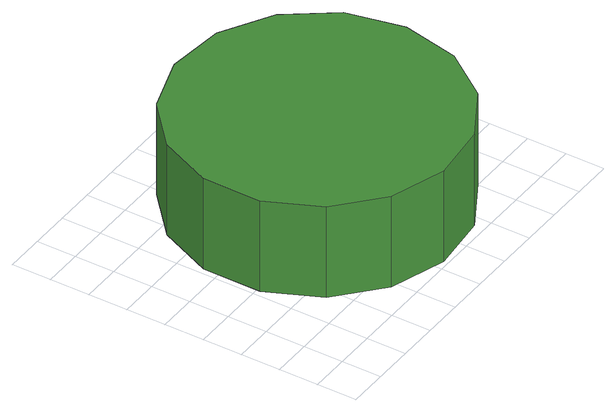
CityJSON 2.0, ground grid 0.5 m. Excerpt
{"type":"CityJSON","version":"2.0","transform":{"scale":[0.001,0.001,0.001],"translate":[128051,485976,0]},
"CityObjects":{
"tree1":{"type":"SolitaryVegetationObject","attributes":{"function":"something"},"geometry":[{"type":"MultiSurface","lod":"1","boundaries":[[[0,1,2,3,4,5,6,7,8,9,10,11,12,13,14]],[[15,16,17,18,19,20,21,22,23,24,25,26,27,28,29]],[[0,29,28,1]],[[1,28,27,2]],[[2,27,26,3]],[[3,26,25,4]],[[4,25,24,5]],[[5,24,23,6]],[[6,23,22,7]],[[7,22,21,8]],[[8,21,20,9]],[[9,20,19,10]],[[10,19,18,11]],[[11,18,17,12]],[[12,17,16,13]],[[13,16,15,14]],[[14,15,29,0]]]}]}
},
"vertices":[
[4101,1828,1785],[3947,2551,1785],[3512,3150,1785],[2871,3520,1785],[2135,3597,1785],[1432,3369,1785],[882,2874,1785],[581,2198,1785],[581,1458,1785],[882,782,1785],[1432,287,1785],[2135,58,1785],[2871,135,1785],[3512,505,1785],[3947,1104,1785],[3947,1104,535],[3512,505,535],[2871,135,535],[2135,58,535],[1432,287,535],[882,782,535],[581,1458,535],[581,2198,535],[882,2874,535],[1432,3369,535],[2135,3597,535],[2871,3520,535],[3512,3150,535],[3947,2551,535],[4101,1828,535]
]}
